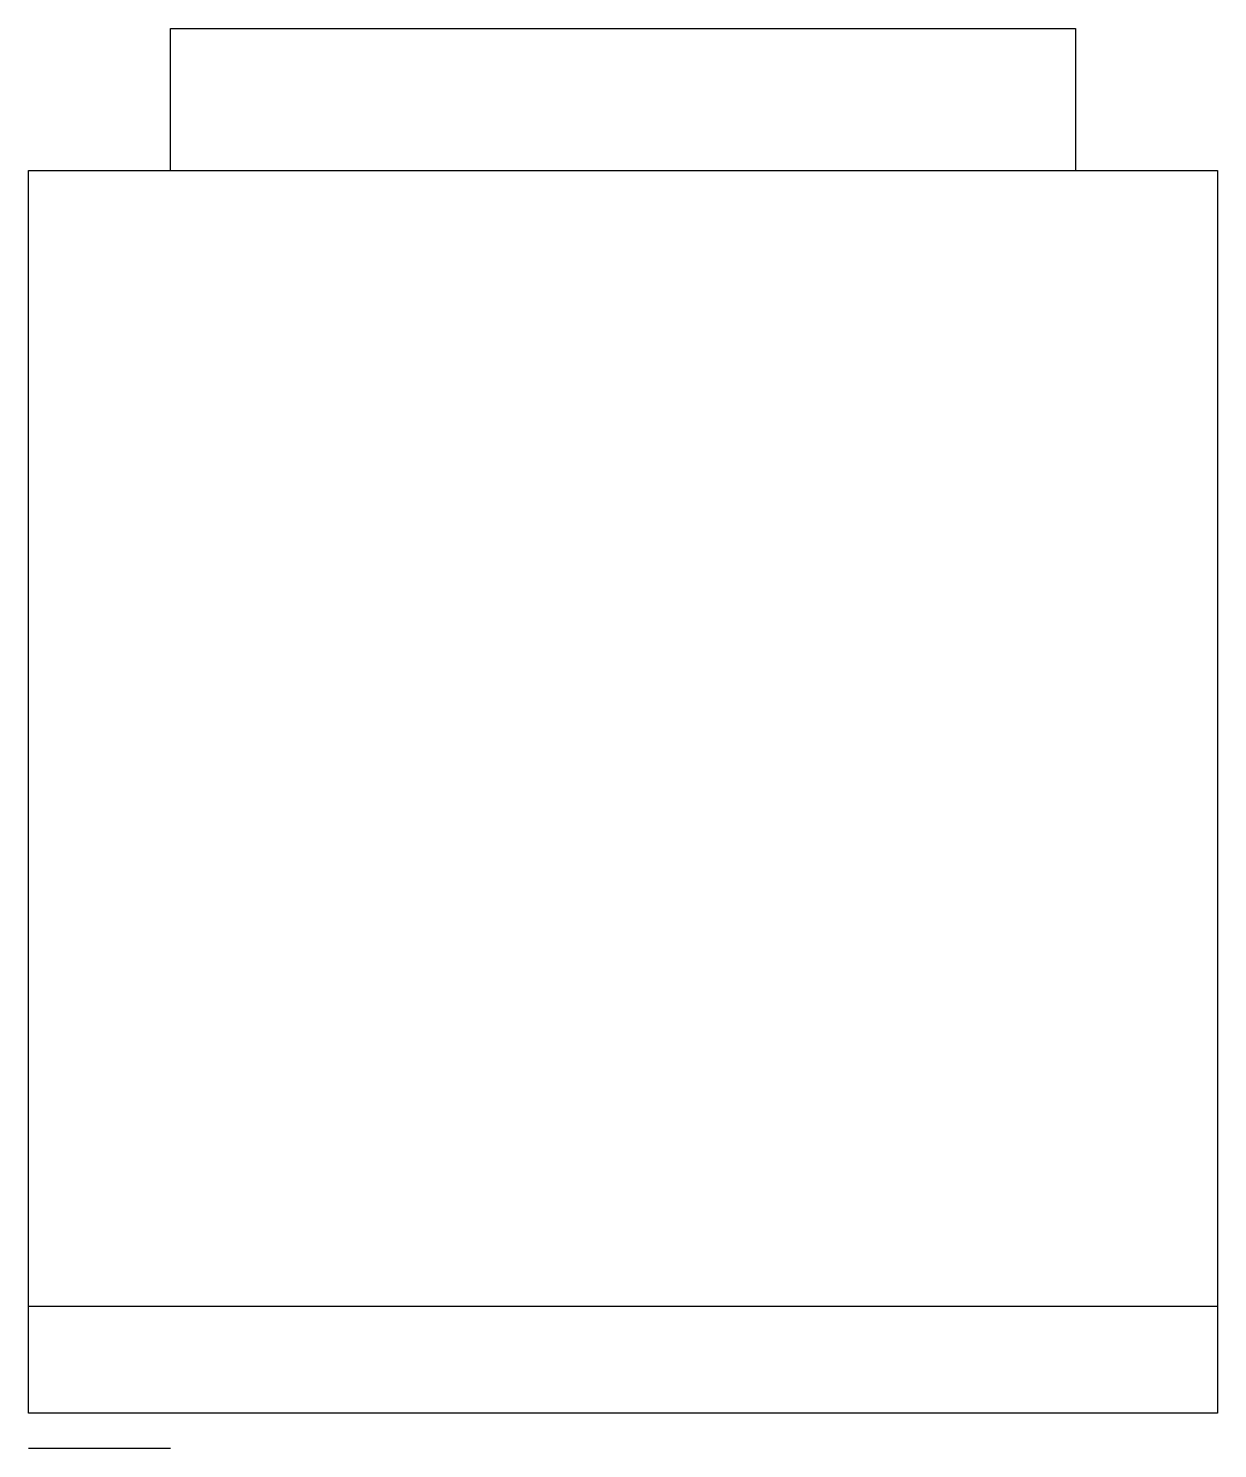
# Model space of a CAD drawing. Extents: x -0.336 to 0.334, y -0.403 to 0.397.
import ezdxf

# ---------------------------------------------------------------- set-up
doc = ezdxf.new("R2010")
doc.units = 0
doc.header["$LTSCALE"] = 0.5

msp = doc.modelspace()

# ---------------------------------------------------------------- linework, layer by layer
for p, q in [((-0.25564, 0.39701), (0.25436, 0.39701)), ((-0.25564, 0.31701), (-0.25564, 0.39701)), ((0.25436, 0.39701), (0.25436, 0.31701)), ((-0.33564, -0.38299), (-0.33564, 0.31701)), ((-0.33564, 0.31701), (0.33436, 0.31701)), ((0.33436, 0.31701), (0.33436, -0.38299)), ((0.33436, -0.32299), (-0.33564, -0.32299)), ((0.33436, -0.38299), (-0.33564, -0.38299)), ((-0.25564, -0.40299), (-0.33564, -0.40299))]:
    msp.add_line(p, q)

doc.saveas('drawing.dxf')
